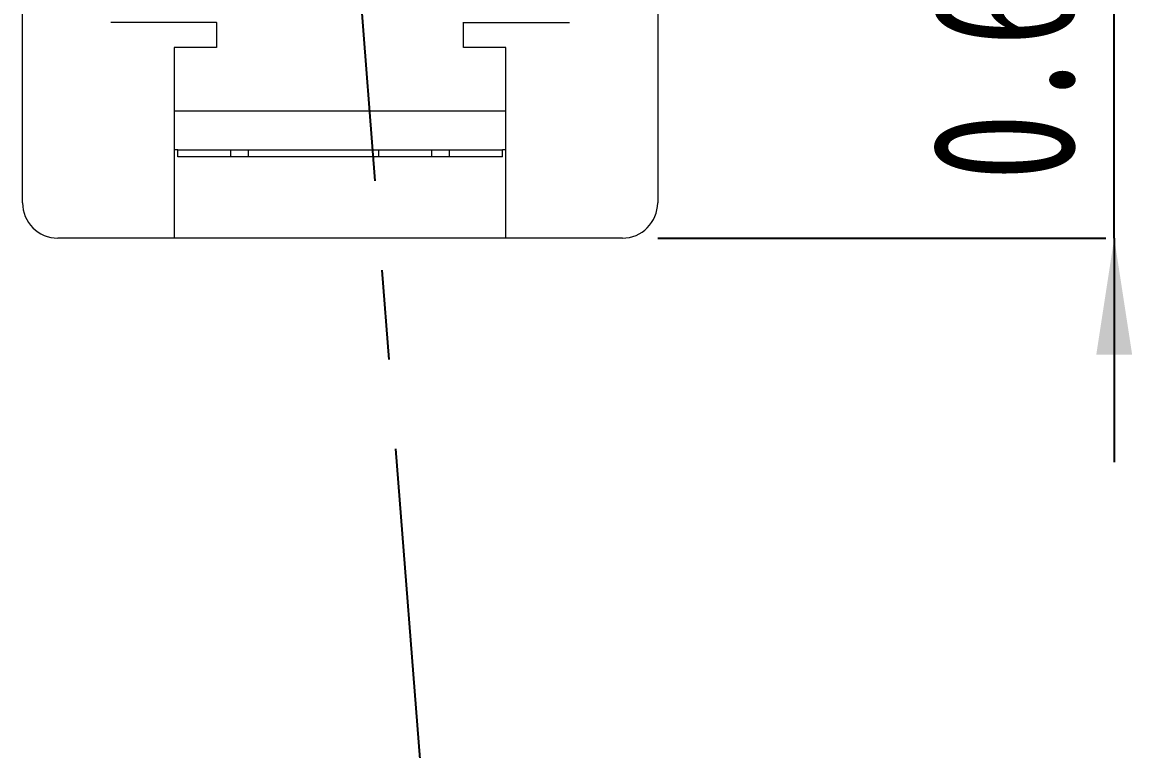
# Paper-space layout '시트1-ENG' of a CAD drawing. Header units: inches. Extents: x 0.2 to 16.3, y 0.2 to 11.5.
# Drawn here: x 1.316 to 2.574, y 2.065 to 2.876 of the extents above; entities that cross this region are included whole.
import ezdxf

# ---------------------------------------------------------------- set-up
doc = ezdxf.new("R2010")
doc.units = ezdxf.units.IN
doc.header["$MEASUREMENT"] = 0
doc.linetypes.add('CENTERX2', pattern=[0.8, 0.5, -0.1, 0.1, -0.1])
doc.layers.add('CENTER_LINE', color=7, linetype='CENTERX2')
doc.styles.add('SLDTEXTSTYLE0', font='TXT', dxfattribs={"width": 0.7})
doc.dimstyles.new('SLDDIMSTYLE4', dxfattribs={"dimtxt": 0.15748, "dimasz": 0.13, "dimexe": 0, "dimexo": 0.0625, "dimgap": 0.03937, "dimtad": 1, "dimdec": 3, "dimrnd": 1e-09, "dimdsep": 46, "dimtxsty": 'SLDTEXTSTYLE0', "dimsah": 1, "dimcen": 0.09, "dimadec": 0, "dimazin": 2, "dimtfac": 1, "dimtdec": 3, "dimtmove": 0, "dimatfit": 0, "dimfxl": 1, "dimfrac": 2, "dimtolj": 1, "dimtzin": 12, "dimarcsym": 0})
doc.dimstyles.new('SLDDIMSTYLE9', dxfattribs={"dimtxt": 0.18, "dimasz": 0.13, "dimexe": 0, "dimexo": 0.0625, "dimgap": 0, "dimtad": 0, "dimtih": 1, "dimtoh": 1, "dimdec": 0, "dimrnd": 1e-09, "dimzin": 0, "dimdsep": 46, "dimtxsty": 'Standard', "dimsah": 1, "dimcen": 0.09, "dimadec": 0, "dimazin": 0, "dimtfac": 0.13, "dimtdec": 0, "dimtofl": 0, "dimtmove": 0, "dimatfit": 3, "dimfxl": 1, "dimfrac": 2, "dimtolj": 1, "dimtzin": 0, "dimarcsym": 0})

# ---------------------------------------------------------------- blocks, each defined once
blk = doc.blocks.new('_D_70')
at = {"layer": 'CENTER_LINE'}
for p, q in [((2.5344, 3.2463), (2.5344, 3.4963)), ((1.898, 3.2463), (2.5737, 3.2463)), ((2.5344, 2.6353), (2.5344, 3.2463)), ((2.025, 2.6353), (2.5737, 2.6353)), ((2.5344, 2.6353), (2.5344, 2.3853))]:
    blk.add_line(p, q, dxfattribs=at)
for points in [[(2.5344, 3.2463), (2.5544, 3.3763), (2.5144, 3.3763)], [(2.5344, 2.6353), (2.5144, 2.5053), (2.5544, 2.5053)]]:
    blk.add_solid(points, dxfattribs=at)
at = {"layer": 'CENTER_LINE', "insert": (2.3314, 2.6993), "char_height": 0.15748, "attachment_point": 1, "rotation": 90, "style": 'SLDTEXTSTYLE0'}
blk.add_mtext('0.611', dxfattribs=at)

psp = doc.layouts.new('시트1-ENG')

# ---------------------------------------------------------------- linework, layer by layer
at = {"color": 7, "linetype": 'Continuous', "lineweight": 18}
for p, q in [((2.0251, 3.0855), (2.0252, 2.6827)), ((1.3163, 2.6746), (1.3163, 3.0309)), ((2.025, 3.0309), (2.025, 2.6746)), ((1.5329, 2.8757), (1.4148, 2.8757)), ((1.5329, 2.8757), (1.5329, 2.8761)), ((1.5329, 2.8757), (1.5329, 2.8479)), ((1.8085, 2.8757), (1.8085, 2.8761)), ((1.8085, 2.8479), (1.8085, 2.8757)), ((1.8085, 2.8757), (1.9266, 2.8757)), ((1.5329, 2.8479), (1.4856, 2.8479)), ((1.4856, 2.8479), (1.4856, 2.6353)), ((1.8557, 2.8479), (1.8085, 2.8479)), ((1.8557, 2.6353), (1.8557, 2.8479)), ((1.4856, 2.777), (1.8557, 2.7771)), ((1.4896, 2.7337), (1.4856, 2.7337)), ((1.4896, 2.7258), (1.4896, 2.7337)), ((1.4896, 2.7337), (1.5486, 2.7337)), ((1.5486, 2.7337), (1.5683, 2.7337)), ((1.5683, 2.7258), (1.5683, 2.7337)), ((1.5683, 2.7337), (1.714, 2.7337)), ((1.714, 2.7337), (1.773, 2.7337)), ((1.773, 2.7258), (1.773, 2.7337)), ((1.773, 2.7337), (1.7927, 2.7337)), ((1.7927, 2.7337), (1.8518, 2.7337)), ((1.8557, 2.7337), (1.8518, 2.7337)), ((1.8518, 2.7258), (1.8518, 2.7337)), ((1.8518, 2.7258), (1.4896, 2.7258)), ((2.0252, 2.6827), (2.025, 2.6787)), ((1.4856, 2.6353), (1.3557, 2.6353)), ((1.8557, 2.6353), (1.4856, 2.6353)), ((1.9856, 2.6353), (1.8557, 2.6353))]:
    psp.add_line(p, q, dxfattribs=at)
at = {"color": 8, "linetype": 'Continuous', "lineweight": 18}
for p, q in [((1.5486, 2.7258), (1.5486, 2.7337)), ((1.714, 2.7258), (1.714, 2.7337)), ((1.7927, 2.7258), (1.7927, 2.7337))]:
    psp.add_line(p, q, dxfattribs=at)
at = {"color": 7, "linetype": 'Continuous', "lineweight": 18}
for centre, start, end in [((1.3557, 2.6746), 180, 270), ((1.9856, 2.6746), 270, 0)]:
    psp.add_arc(centre, 0.0394, start, end, dxfattribs=at)

# ---------------------------------------------------------------- dimensions: what is measured, and where the dimension line sits
at = {"layer": 'CENTER_LINE'}
dim = psp.add_linear_dim(base=(2.5344, 3.2463), p1=(1.9856, 2.6353), p2=(1.8587, 3.2463), angle=90, dimstyle='SLDDIMSTYLE4', dxfattribs=at)
dim.commit()
dim.dimension.update_dxf_attribs({"geometry": '_D_70', "text_midpoint": (2.5344, 2.9408), "dimtype": 160})

# ---------------------------------------------------------------- leaders
psp.add_leader([(1.6707, 3.1976), (1.7796, 1.7954)], dimstyle='SLDDIMSTYLE9', dxfattribs=at)

doc.saveas('drawing.dxf')
